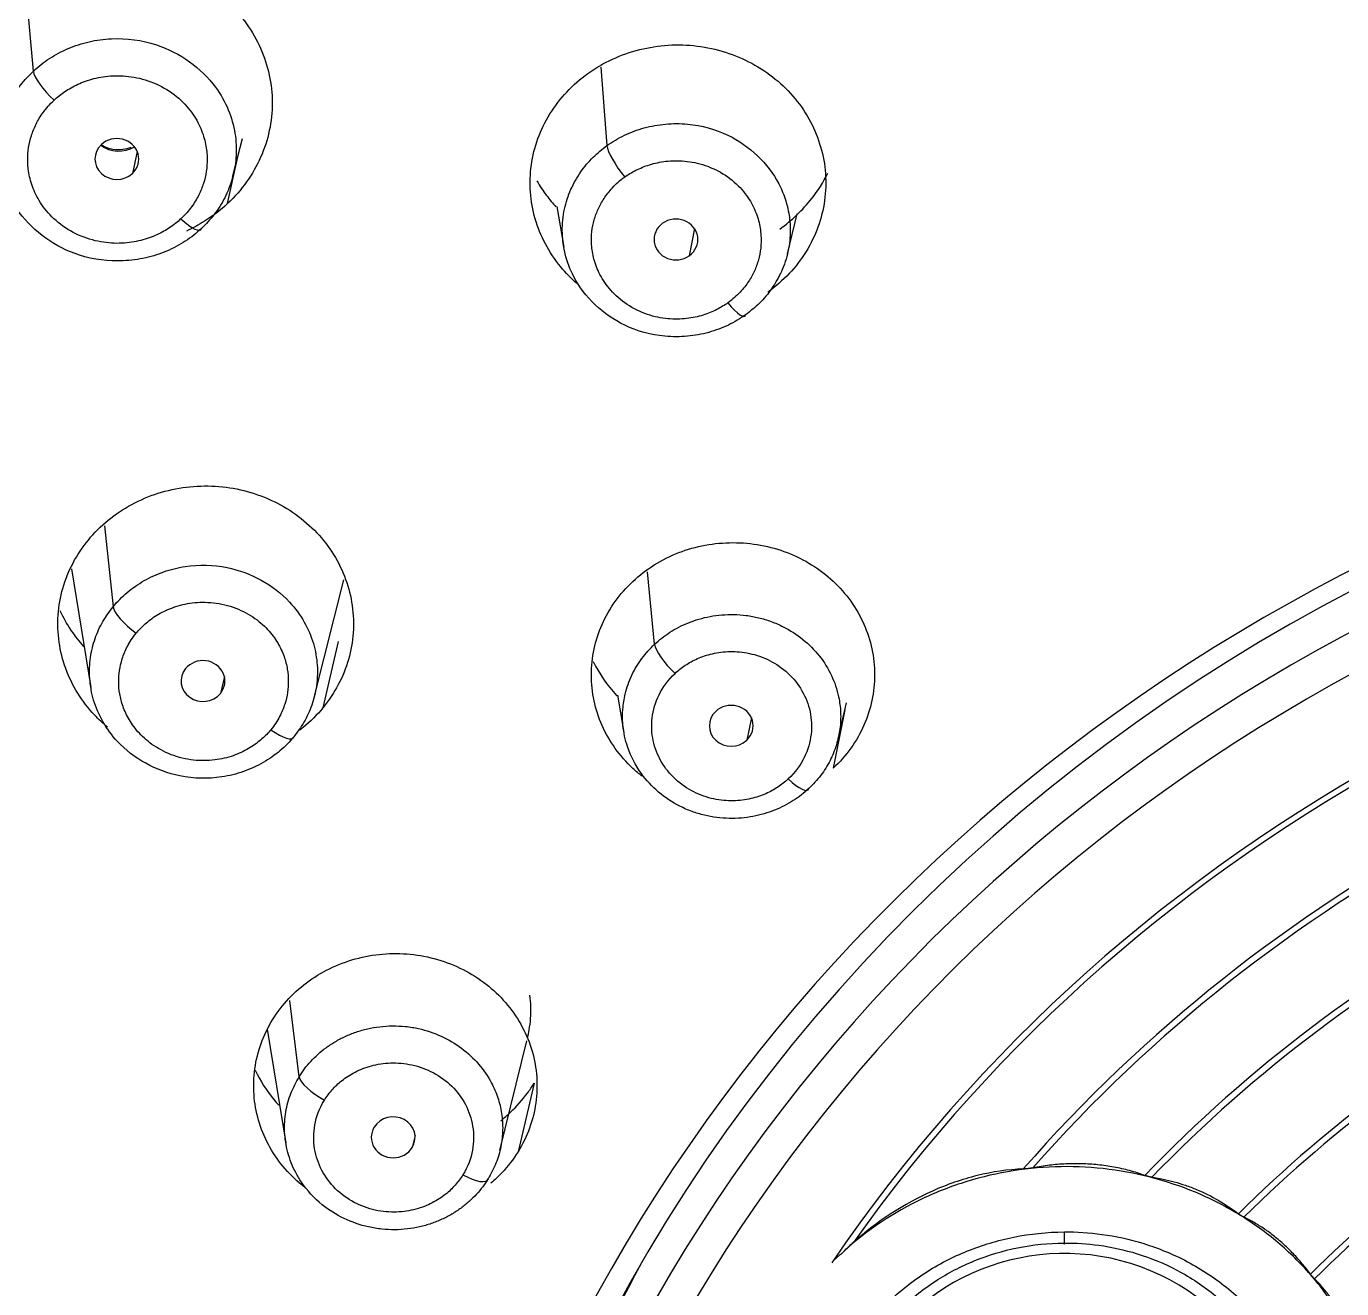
# Model space of a CAD drawing. Extents: x 1777 to 3131, y 3495 to 4487.
# Drawn here: x 2217.22 to 2230.74, y 4115.69 to 4128.67 of the extents above; entities that cross this region are included whole.
import ezdxf

# ---------------------------------------------------------------- set-up
doc = ezdxf.new("R2010")
doc.units = 0
doc.header["$LTSCALE"] = 30
doc.header["$MEASUREMENT"] = 0
doc.layers.add('\\M+5B3DF\\M+5B4E7\\M+5CFDF', color=3, linetype='CONTINUOUS', lineweight=9)

msp = doc.modelspace()

# ---------------------------------------------------------------- linework, layer by layer
at = {"layer": '\\M+5B3DF\\M+5B4E7\\M+5CFDF', "color": 0, "lineweight": -3}
for p, q in [((2217.293, 4128.207), (2217.222, 4129.014)), ((2223.124, 4128.248), (2223.187, 4127.441)), ((2219.344, 4127.13), (2219.443, 4127.514)), ((2218.361, 4127.381), (2218.311, 4127.154)), ((2219.289, 4126.845), (2219.395, 4127.327)), ((2222.672, 4126.816), (2222.744, 4126.397)), ((2225.042, 4126.327), (2225.143, 4126.741)), ((2224.086, 4126.59), (2224.034, 4126.309)), ((2218.025, 4123.531), (2218.112, 4122.7)), ((2217.686, 4123.091), (2217.883, 4121.87)), ((2220.181, 4121.779), (2220.482, 4122.977)), ((2223.676, 4122.314), (2223.603, 4123.06)), ((2220.426, 4122.344), (2220.269, 4121.662)), ((2219.256, 4121.984), (2219.215, 4121.808)), ((2223.296, 4121.792), (2223.362, 4121.406)), ((2225.634, 4121.64), (2225.513, 4121.04)), ((2225.563, 4121.342), (2225.651, 4121.713)), ((2224.672, 4121.56), (2224.625, 4121.327)), ((2220.025, 4117.868), (2219.928, 4118.652)), ((2219.696, 4118.356), (2219.887, 4117.186)), ((2222.088, 4117.108), (2222.364, 4118.238)), ((2222.439, 4117.802), (2222.274, 4117.097)), ((2221.215, 4117.265), (2221.186, 4117.14))]:
    msp.add_line(p, q, dxfattribs=at)
for centre, major_axis, ratio, start_param, end_param in [((2217.505, 4128.014), (-0.205, 0.219), 0.25217, 0.311455, 1.834432), ((2218.151, 4127.303), (-0.225, 0), 0.934248, 2.357984, 5.499577), ((2218.151, 4127.303), (-0.225, 0), 0.934248, 5.499577, 8.641169), ((2218.168, 4127.666), (-0.299, 0.014), 0.939568, 0.955747, 2.191521), ((2223.37, 4127.225), (0.175, -0.244), 0.217098, 3.486661, 5.006449), ((2218.809, 4126.796), (0.205, -0.219), 0.25217, 4.976024, 6.455014), ((2223.897, 4126.476), (-0.225, 0), 0.934291, 5.368152, 8.509745), ((2223.897, 4126.476), (-0.225, 0), 0.934291, 2.226559, 5.368152), ((2224.431, 4125.932), (-0.175, 0.244), 0.217098, 1.864857, 3.347034), ((2239.924, 4107.577), (-18.918, 0), 0.934248, 4.712389, 7.853982), ((2239.924, 4107.682), (-18.619, 0), 0.934248, 4.712389, 7.404243), ((2239.924, 4107.5), (18.397, 0), 0.934248, 1.570796, 4.712389), ((2239.924, 4107.395), (18.09, 0), 0.934248, 1.570796, 4.712389), ((2239.924, 4107.403), (-17.085, 0), 0.934248, 4.754274, 5.717702), ((2239.924, 4107.408), (17.017, 0), 0.934248, 1.630549, 2.558241), ((2218.35, 4122.535), (0.232, -0.19), 0.282928, 3.420925, 4.940714), ((2223.888, 4122.122), (0.205, -0.219), 0.25217, 3.459423, 4.976024), ((2219.036, 4121.936), (-0.225, 0), 0.934205, 2.488357, 5.62995), ((2239.924, 4107.416), (-16.083, 0), 0.934248, 4.873587, 5.598389), ((2239.924, 4107.417), (16.015, 0), 0.934248, 1.736358, 2.452432), ((2219.036, 4121.936), (-0.225, 0), 0.934205, 5.62995, 8.771542), ((2224.465, 4121.476), (-0.225, 0), 0.934248, 5.49869, 8.640282), ((2224.465, 4121.476), (-0.225, 0), 0.934248, 2.357097, 5.49869), ((2219.733, 4121.543), (-0.232, 0.19), 0.282928, 1.799121, 3.281299), ((2239.924, 4107.424), (-15.083, 0), 0.934248, 4.921826, 5.55015), ((2239.924, 4107.425), (15.015, 0), 0.934248, 1.782492, 2.406298), ((2225.05, 4121.036), (-0.205, 0.219), 0.25217, 1.834432, 3.319797), ((2239.924, 4107.433), (-14.083, 0), 0.934248, 4.944827, 5.527148), ((2239.924, 4107.433), (14.016, 0), 0.934248, 1.804024, 2.384766), ((2239.924, 4107.441), (-13.084, 0), 0.934248, 4.946192, 5.525784), ((2239.924, 4107.442), (13.016, 0), 0.934248, 1.803834, 2.384956), ((2220.284, 4117.734), (0.255, -0.158), 0.308844, 3.384381, 4.900982), ((2220.991, 4117.245), (-0.225, 0), 0.934191, 2.618775, 5.760367), ((2220.991, 4117.245), (-0.225, 0), 0.934191, 5.760367, 8.90196), ((2221.707, 4116.966), (-0.255, 0.158), 0.308844, 1.759389, 3.244754), ((2239.924, 4107.461), (10.106, 0), 0.934248, 1.570796, 4.712389), ((2239.924, 4107.455), (9.998, 0), 0.934248, 1.570796, 4.712389), ((2227.887, 4116.347), (-0.001, 0.2), 0.017234, 2.794342, 4.33326), ((2227.887, 4114.02), (2.173, 0), 0.934248, 5.759587, 8.901179), ((2239.924, 4108.071), (-18.425, 0), 0.934248, 5.807529, 6.328886)]:
    msp.add_ellipse(centre, major_axis=major_axis, ratio=ratio, start_param=start_param, end_param=end_param, dxfattribs=at)
for points, knots in [([(2224.769, 4003.327), (2224.719, 4007.271), (2224.647, 4011.214), (2224.499, 4017.123), (2224.444, 4019.092), (2224.321, 4023.027), (2224.256, 4024.993), (2224.065, 4028.918), (2223.932, 4030.879), (2223.425, 4034.765), (2223.055, 4036.692), (2222.249, 4039.51), (2221.939, 4040.436), (2221.231, 4042.251), (2220.831, 4043.138), (2219.911, 4044.846), (2219.389, 4045.665), (2218.243, 4047.226), (2217.619, 4047.97), (2216.299, 4049.381), (2215.6, 4050.047), (2214.134, 4051.298), (2213.366, 4051.884), (2211.774, 4052.98), (2210.949, 4053.489), (2209.256, 4054.442), (2208.389, 4054.887), (2205.766, 4056.176), (2203.982, 4056.976), (2201.366, 4058.269), (2200.504, 4058.716), (2198.808, 4059.653), (2197.972, 4060.144), (2196.346, 4061.184), (2195.555, 4061.733), (2194.042, 4062.905), (2193.32, 4063.53), (2191.272, 4065.511), (2190.061, 4066.969), (2188.49, 4069.298), (2188.006, 4070.099), (2187.099, 4071.729), (2186.677, 4072.56), (2185.498, 4075.087), (2184.825, 4076.818), (2183.66, 4080.332), (2183.172, 4082.116), (2182.351, 4085.717), (2182.018, 4087.532), (2181.476, 4091.18), (2181.264, 4093.013), (2180.928, 4096.684), (2180.805, 4098.523), (2180.54, 4104.046), (2180.497, 4107.734), (2180.652, 4113.26), (2180.736, 4115.102), (2180.976, 4118.78), (2181.133, 4120.617), (2181.54, 4124.282), (2181.789, 4126.11), (2182.414, 4129.745), (2182.793, 4131.553), (2183.732, 4135.125), (2184.29, 4136.891), (2185.643, 4140.341), (2186.432, 4142.028), (2188.284, 4145.262), (2189.345, 4146.812), (2191.743, 4149.712), (2193.077, 4151.066), (2195.256, 4152.91), (2196.013, 4153.493), (2197.583, 4154.588), (2198.397, 4155.1), (2200.91, 4156.527), (2202.679, 4157.335), (2204.496, 4158.034)], [0, 0, 0, 0, 0.0625, 0.0625, 0.09375, 0.09375, 0.125, 0.125, 0.15625, 0.15625, 0.1875, 0.1875, 0.203125, 0.203125, 0.21875, 0.21875, 0.234375, 0.234375, 0.25, 0.25, 0.265625, 0.265625, 0.28125, 0.28125, 0.296875, 0.296875, 0.3125, 0.3125, 0.34375, 0.34375, 0.359375, 0.359375, 0.375, 0.375, 0.390625, 0.390625, 0.40625, 0.40625, 0.4375, 0.4375, 0.453125, 0.453125, 0.46875, 0.46875, 0.5, 0.5, 0.53125, 0.53125, 0.5625, 0.5625, 0.59375, 0.59375, 0.625, 0.625, 0.6875, 0.6875, 0.71875, 0.71875, 0.75, 0.75, 0.78125, 0.78125, 0.8125, 0.8125, 0.84375, 0.84375, 0.875, 0.875, 0.90625, 0.90625, 0.9375, 0.9375, 0.953125, 0.953125, 0.96875, 0.96875, 1, 1, 1, 1]), ([(2204.955, 4156.425), (2204.79, 4156.36), (2204.446, 4156.225), (2203.912, 4156.007), (2203.339, 4155.764), (2202.57, 4155.424), (2201.698, 4155.011), (2200.43, 4154.358), (2198.96, 4153.51), (2196.968, 4152.174), (2194.932, 4150.519), (2192.999, 4148.6), (2190.974, 4146.226), (2189.056, 4143.42), (2187.439, 4140.273), (2186.505, 4137.999), (2185.91, 4136.343), (2185.393, 4134.775), (2184.823, 4132.76), (2184.287, 4130.495), (2183.847, 4128.263), (2183.235, 4124.545), (2182.703, 4119.758), (2182.333, 4114.003), (2182.173, 4108.105), (2182.255, 4102.707), (2182.512, 4097.765), (2182.825, 4093.949), (2183.279, 4090.119), (2183.901, 4086.309), (2184.652, 4082.938), (2185.448, 4080.081), (2186.211, 4077.79), (2187.013, 4075.713), (2188.043, 4073.364), (2189.422, 4070.721), (2191.225, 4068.028), (2193.116, 4065.826), (2194.878, 4064.176), (2196.449, 4062.949), (2197.628, 4062.142), (2198.71, 4061.454), (2200.052, 4060.654), (2202.173, 4059.509), (2205.109, 4058.092), (2208.063, 4056.732), (2210.633, 4055.411), (2212.249, 4054.473), (2213.431, 4053.706), (2214.261, 4053.126), (2215.043, 4052.539), (2215.909, 4051.846), (2216.998, 4050.903), (2218.03, 4049.974), (2218.876, 4049.178), (2219.557, 4048.512), (2220.632, 4047.377), (2222.063, 4045.433), (2223.239, 4043.129), (2223.978, 4041.193), (2224.454, 4039.732), (2224.779, 4038.576), (2225.09, 4037.321), (2225.317, 4036.293), (2225.498, 4035.366), (2225.584, 4034.876), (2225.615, 4034.696)], [0, 0, 0, 0, 0.003459, 0.007214, 0.011266, 0.015614, 0.023656, 0.030154, 0.043592, 0.057032, 0.077492, 0.095619, 0.111413, 0.140155, 0.164137, 0.183352, 0.190386, 0.20018, 0.217211, 0.233353, 0.24805, 0.264051, 0.310977, 0.347323, 0.383099, 0.432782, 0.458757, 0.485271, 0.511786, 0.538305, 0.564826, 0.582853, 0.599256, 0.614348, 0.6284, 0.651649, 0.674923, 0.693736, 0.709704, 0.72282, 0.733082, 0.737787, 0.748001, 0.763716, 0.784923, 0.811591, 0.827175, 0.841454, 0.848243, 0.854858, 0.861359, 0.867478, 0.876665, 0.889695, 0.894614, 0.899294, 0.908268, 0.925038, 0.946214, 0.958393, 0.965287, 0.976041, 0.981687, 0.990362, 0.996466, 1, 1, 1, 1]), ([(2225.902, 4034.76), (2225.624, 4036.354), (2225.273, 4037.934), (2224.591, 4040.262), (2224.338, 4041.03), (2223.767, 4042.543), (2223.448, 4043.288), (2222.727, 4044.736), (2222.326, 4045.439), (2221.433, 4046.786), (2220.94, 4047.428), (2219.866, 4048.636), (2219.291, 4049.203), (2218.118, 4050.303), (2217.522, 4050.838), (2216.324, 4051.891), (2215.717, 4052.408), (2214.451, 4053.38), (2213.796, 4053.839), (2211.783, 4055.14), (2210.377, 4055.907), (2207.51, 4057.335), (2206.052, 4057.999), (2203.162, 4059.37), (2201.731, 4060.08), (2199.65, 4061.246), (2198.966, 4061.651), (2197.63, 4062.501), (2196.977, 4062.947), (2195.718, 4063.893), (2195.112, 4064.392), (2193.955, 4065.444), (2193.405, 4065.996), (2191.842, 4067.724), (2190.92, 4068.967), (2189.284, 4071.568), (2188.572, 4072.925), (2187.302, 4075.699), (2186.742, 4077.117), (2185.753, 4079.99), (2185.325, 4081.447), (2184.215, 4085.854), (2183.706, 4088.842), (2182.969, 4094.846), (2182.74, 4097.863), (2182.47, 4103.903), (2182.428, 4106.927), (2182.53, 4112.972), (2182.673, 4115.993), (2183.046, 4120.514), (2183.197, 4122.019), (2183.565, 4125.022), (2183.781, 4126.52), (2184.57, 4130.993), (2185.284, 4133.949), (2186.813, 4138.246), (2187.398, 4139.655), (2188.748, 4142.394), (2189.518, 4143.723), (2191.259, 4146.258), (2192.227, 4147.467), (2194.349, 4149.731), (2195.503, 4150.788), (2197.985, 4152.702), (2199.314, 4153.557), (2202.098, 4155.064), (2203.553, 4155.716), (2205.042, 4156.29)], [0, 0, 0, 0, 0.03125, 0.03125, 0.046875, 0.046875, 0.0625, 0.0625, 0.078125, 0.078125, 0.09375, 0.09375, 0.109375, 0.109375, 0.125, 0.125, 0.140625, 0.140625, 0.15625, 0.15625, 0.1875, 0.1875, 0.21875, 0.21875, 0.25, 0.25, 0.265625, 0.265625, 0.28125, 0.28125, 0.296875, 0.296875, 0.3125, 0.3125, 0.34375, 0.34375, 0.375, 0.375, 0.40625, 0.40625, 0.4375, 0.4375, 0.5, 0.5, 0.5625, 0.5625, 0.625, 0.625, 0.6875, 0.6875, 0.71875, 0.71875, 0.75, 0.75, 0.8125, 0.8125, 0.84375, 0.84375, 0.875, 0.875, 0.90625, 0.90625, 0.9375, 0.9375, 0.96875, 0.96875, 1, 1, 1, 1]), ([(2226.12, 4034.761), (2226.084, 4034.971), (2226.011, 4035.392), (2225.888, 4036.024), (2225.755, 4036.654), (2225.613, 4037.276), (2225.467, 4037.882), (2225.317, 4038.469), (2225.164, 4039.04), (2225.007, 4039.595), (2224.846, 4040.131), (2224.682, 4040.638), (2224.523, 4041.105), (2224.37, 4041.527), (2224.227, 4041.908), (2224.092, 4042.255), (2223.964, 4042.574), (2223.84, 4042.87), (2223.718, 4043.152), (2223.596, 4043.424), (2223.471, 4043.692), (2223.342, 4043.958), (2223.21, 4044.222), (2223.075, 4044.483), (2222.938, 4044.741), (2222.797, 4044.999), (2222.652, 4045.255), (2222.505, 4045.51), (2222.353, 4045.763), (2222.197, 4046.013), (2222.036, 4046.259), (2221.866, 4046.504), (2221.683, 4046.756), (2221.483, 4047.021), (2221.263, 4047.305), (2221.018, 4047.61), (2220.747, 4047.936), (2220.448, 4048.281), (2220.125, 4048.636), (2219.785, 4048.989), (2219.438, 4049.333), (2219.091, 4049.664), (2218.743, 4049.989), (2218.392, 4050.31), (2218.038, 4050.631), (2217.684, 4050.952), (2217.331, 4051.269), (2216.984, 4051.576), (2216.647, 4051.871), (2216.32, 4052.149), (2216.004, 4052.412), (2215.694, 4052.663), (2215.388, 4052.904), (2215.081, 4053.139), (2214.77, 4053.371), (2214.456, 4053.599), (2214.138, 4053.823), (2213.819, 4054.043), (2213.498, 4054.26), (2213.17, 4054.475), (2212.826, 4054.694), (2212.456, 4054.923), (2212, 4055.196), (2211.434, 4055.521), (2210.737, 4055.905), (2209.946, 4056.322), (2209.08, 4056.764), (2208.166, 4057.216), (2207.228, 4057.666), (2206.282, 4058.111), (2205.335, 4058.553), (2204.406, 4058.992), (2203.521, 4059.418), (2202.696, 4059.826), (2201.919, 4060.223), (2201.16, 4060.626), (2200.396, 4061.044), (2199.627, 4061.485), (2198.85, 4061.957), (2198.057, 4062.462), (2197.248, 4063.001), (2196.437, 4063.587), (2195.637, 4064.218), (2194.848, 4064.888), (2194.083, 4065.602), (2193.342, 4066.361), (2192.612, 4067.17), (2191.884, 4068.054), (2191.162, 4069.028), (2190.452, 4070.077), (2189.78, 4071.173), (2189.156, 4072.298), (2188.564, 4073.447), (2188.01, 4074.633), (2187.479, 4075.861), (2186.968, 4077.143), (2186.479, 4078.483), (2185.945, 4080.101), (2185.38, 4082.06), (2184.819, 4084.3), (2184.353, 4086.548), (2183.976, 4088.716), (2183.665, 4090.823), (2183.419, 4092.871), (2183.219, 4094.84), (2183.055, 4096.747), (2182.928, 4098.619), (2182.826, 4100.46), (2182.75, 4102.264), (2182.701, 4104.026), (2182.671, 4105.757), (2182.662, 4107.469), (2182.671, 4109.176), (2182.701, 4110.891), (2182.749, 4112.613), (2182.822, 4114.33), (2182.913, 4116.04), (2183.024, 4117.747), (2183.161, 4119.452), (2183.317, 4121.141), (2183.495, 4122.791), (2183.693, 4124.391), (2183.91, 4125.947), (2184.151, 4127.466), (2184.419, 4128.95), (2184.714, 4130.401), (2185.034, 4131.818), (2185.384, 4133.198), (2185.768, 4134.546), (2186.18, 4135.86), (2186.612, 4137.104), (2187.046, 4138.233), (2187.458, 4139.228), (2187.849, 4140.112), (2188.235, 4140.926), (2188.632, 4141.7), (2189.009, 4142.39), (2189.257, 4142.822), (2189.364, 4143.005)], [0, 0, 0, 0, 0.004804, 0.00966, 0.014532, 0.019352, 0.024059, 0.028616, 0.033051, 0.037408, 0.041668, 0.04572, 0.049451, 0.05282, 0.055876, 0.058668, 0.061242, 0.063653, 0.065951, 0.068191, 0.070418, 0.072655, 0.074886, 0.077104, 0.079315, 0.081534, 0.083764, 0.086001, 0.088238, 0.090469, 0.092688, 0.094924, 0.097253, 0.09976, 0.102474, 0.105425, 0.108639, 0.112117, 0.115805, 0.119565, 0.123269, 0.12689, 0.13048, 0.134082, 0.13771, 0.141361, 0.144991, 0.148543, 0.151968, 0.155247, 0.158387, 0.161414, 0.164374, 0.167323, 0.170285, 0.173258, 0.176231, 0.179196, 0.182142, 0.185108, 0.188188, 0.191476, 0.195076, 0.200338, 0.206401, 0.213238, 0.220738, 0.228569, 0.236476, 0.244413, 0.252353, 0.260221, 0.267776, 0.274683, 0.281151, 0.287634, 0.294268, 0.300984, 0.307874, 0.315035, 0.322485, 0.330135, 0.337978, 0.345947, 0.354008, 0.362192, 0.370589, 0.379393, 0.388946, 0.399039, 0.409195, 0.419279, 0.429501, 0.439837, 0.45039, 0.46135, 0.472727, 0.484442, 0.502084, 0.521523, 0.539787, 0.55716, 0.57437, 0.590961, 0.606728, 0.621973, 0.636971, 0.651859, 0.666323, 0.680413, 0.694289, 0.707968, 0.721607, 0.735367, 0.749234, 0.763046, 0.776738, 0.790421, 0.804175, 0.817894, 0.831199, 0.844064, 0.856622, 0.868929, 0.880987, 0.892822, 0.904437, 0.915801, 0.926905, 0.93798, 0.948706, 0.95835, 0.966814, 0.974342, 0.98135, 0.98822, 0.994976, 1, 1, 1, 1]), ([(2226.26, 4034.75), (2226.223, 4034.965), (2226.15, 4035.391), (2226.028, 4036.023), (2225.899, 4036.645), (2225.761, 4037.255), (2225.618, 4037.856), (2225.469, 4038.445), (2225.316, 4039.024), (2225.157, 4039.593), (2224.99, 4040.15), (2224.816, 4040.695), (2224.633, 4041.228), (2224.442, 4041.749), (2224.247, 4042.259), (2224.046, 4042.756), (2223.837, 4043.24), (2223.621, 4043.711), (2223.397, 4044.169), (2223.166, 4044.613), (2222.935, 4045.036), (2222.657, 4045.525), (2222.339, 4046.046), (2221.961, 4046.599), (2221.599, 4047.078), (2221.188, 4047.595), (2220.768, 4048.094), (2220.315, 4048.596), (2219.796, 4049.132), (2219.157, 4049.743), (2218.4, 4050.43), (2217.642, 4051.11), (2217.04, 4051.643), (2216.409, 4052.184), (2215.561, 4052.881), (2214.105, 4053.961), (2212.556, 4054.958), (2211.137, 4055.758), (2210.104, 4056.308), (2209.069, 4056.836), (2208.034, 4057.345), (2207, 4057.839), (2205.972, 4058.321), (2204.953, 4058.8), (2203.947, 4059.282), (2202.955, 4059.77), (2201.981, 4060.268), (2201.026, 4060.778), (2200.091, 4061.302), (2199.181, 4061.846), (2198.295, 4062.408), (2197.431, 4062.983), (2196.599, 4063.582), (2195.805, 4064.21), (2195.043, 4064.857), (2194.319, 4065.528), (2193.636, 4066.221), (2192.986, 4066.931), (2192.371, 4067.654), (2191.795, 4068.393), (2191.254, 4069.143), (2190.742, 4069.9), (2190.261, 4070.663), (2189.81, 4071.432), (2189.386, 4072.202), (2188.983, 4072.973), (2188.604, 4073.743), (2188.248, 4074.513), (2187.911, 4075.28), (2187.591, 4076.043), (2187.288, 4076.803), (2187.002, 4077.558), (2186.733, 4078.309), (2186.479, 4079.054), (2186.073, 4080.316), (2185.564, 4082.097), (2184.995, 4084.399), (2184.529, 4086.685), (2184.144, 4088.949), (2183.826, 4091.189), (2183.574, 4093.4), (2183.365, 4095.581), (2183.202, 4097.73), (2183.078, 4099.847), (2182.984, 4101.931), (2182.927, 4103.98), (2182.896, 4105.996), (2182.891, 4107.977), (2182.914, 4109.924), (2182.958, 4111.836), (2183.03, 4113.712), (2183.124, 4115.553), (2183.238, 4117.358), (2183.377, 4119.127), (2183.536, 4120.86), (2183.718, 4122.556), (2183.923, 4124.215), (2184.15, 4125.837), (2184.403, 4127.42), (2184.687, 4128.964), (2184.998, 4130.468), (2185.336, 4131.931), (2185.707, 4133.352), (2186.11, 4134.728), (2186.541, 4136.062), (2187.005, 4137.349), (2187.499, 4138.588), (2188.016, 4139.783), (2188.562, 4140.927), (2189.089, 4141.919), (2189.436, 4142.528), (2189.582, 4142.777)], [0, 0, 0, 0, 0.004925, 0.009783, 0.014574, 0.019297, 0.023952, 0.028541, 0.033063, 0.03752, 0.041913, 0.04624, 0.050499, 0.054689, 0.058812, 0.062868, 0.06686, 0.070785, 0.074642, 0.078431, 0.082152, 0.085621, 0.091226, 0.096067, 0.100874, 0.104902, 0.111103, 0.115743, 0.120319, 0.128101, 0.135864, 0.143616, 0.151376, 0.154309, 0.162712, 0.17659, 0.19595, 0.204951, 0.213874, 0.222725, 0.231503, 0.240206, 0.248833, 0.257381, 0.265851, 0.274244, 0.282558, 0.290799, 0.298961, 0.307046, 0.315062, 0.322999, 0.330849, 0.338629, 0.346332, 0.353957, 0.361508, 0.368988, 0.376389, 0.383715, 0.39097, 0.398152, 0.405256, 0.412286, 0.419244, 0.426128, 0.432935, 0.439669, 0.44633, 0.452916, 0.459426, 0.465861, 0.472221, 0.478506, 0.484715, 0.503971, 0.522949, 0.541649, 0.560075, 0.578222, 0.596092, 0.613686, 0.631, 0.648038, 0.664796, 0.681277, 0.69748, 0.713404, 0.72905, 0.744417, 0.759504, 0.774315, 0.788846, 0.803099, 0.817073, 0.830767, 0.844184, 0.857321, 0.870177, 0.882754, 0.895053, 0.907072, 0.918809, 0.930269, 0.941449, 0.952348, 0.962971, 0.973314, 0.983372, 0.993153, 1, 1, 1, 1]), ([(2217.07, 4128.913), (2217.143, 4128.981), (2217.223, 4129.042), (2217.393, 4129.148), (2217.484, 4129.194), (2217.674, 4129.267), (2217.772, 4129.295), (2217.973, 4129.333), (2218.077, 4129.342), (2218.384, 4129.342), (2218.59, 4129.304), (2218.968, 4129.159), (2219.143, 4129.05), (2219.36, 4128.848), (2219.426, 4128.773), (2219.54, 4128.614), (2219.588, 4128.53), (2219.667, 4128.353), (2219.697, 4128.26), (2219.737, 4128.073), (2219.748, 4127.978), (2219.748, 4127.688), (2219.707, 4127.498), (2219.55, 4127.143), (2219.435, 4126.982), (2219.289, 4126.845)], [0, 0, 0, 0, 0.0625, 0.0625, 0.125, 0.125, 0.1875, 0.1875, 0.25, 0.25, 0.375, 0.375, 0.5, 0.5, 0.5625, 0.5625, 0.625, 0.625, 0.6875, 0.6875, 0.75, 0.75, 0.875, 0.875, 1, 1, 1, 1]), ([(2181.382, 4128.803), (2181.346, 4128.602), (2181.125, 4127.313), (2180.555, 4123.432), (2179.696, 4113.907), (2179.663, 4104.037), (2180.267, 4095.527), (2180.68, 4091.666), (2181.197, 4088.116), (2181.82, 4084.881), (2182.523, 4081.965), (2183.284, 4079.37), (2184.069, 4077.094), (2184.844, 4075.132), (2185.703, 4073.201), (2186.703, 4071.227), (2187.924, 4069.152), (2189.292, 4067.187), (2190.82, 4065.358), (2192.487, 4063.678), (2194.286, 4062.167), (2196.187, 4060.829), (2198.235, 4059.577), (2200.305, 4058.452), (2202.27, 4057.478), (2203.902, 4056.714), (2205.479, 4055.984), (2207.129, 4055.209), (2208.969, 4054.288), (2210.812, 4053.257), (2212.628, 4052.069), (2214.397, 4050.707), (2216.119, 4049.121), (2217.65, 4047.404), (2218.895, 4045.711), (2219.784, 4044.249), (2220.547, 4042.76), (2221.216, 4041.194), (2221.812, 4039.502), (2222.261, 4037.97), (2222.592, 4036.615), (2222.834, 4035.445), (2223.062, 4034.164), (2223.297, 4032.549), (2223.525, 4030.369), (2223.697, 4027.703), (2223.827, 4024.551), (2223.978, 4019.741), (2224.121, 4014.144), (2224.224, 4008.636), (2224.276, 4005.268), (2224.298, 4003.736), (2224.303, 4003.327)], [0, 0, 0, 0, 0.004399, 0.028149, 0.08446, 0.210548, 0.240578, 0.268471, 0.294238, 0.317873, 0.339365, 0.358714, 0.375905, 0.390942, 0.403826, 0.421009, 0.438012, 0.454857, 0.471503, 0.487946, 0.504179, 0.520153, 0.535825, 0.553449, 0.568384, 0.580629, 0.590215, 0.603849, 0.617866, 0.632269, 0.647095, 0.662367, 0.67808, 0.695053, 0.709337, 0.720941, 0.729896, 0.74338, 0.755521, 0.766306, 0.775735, 0.783805, 0.790513, 0.802081, 0.816849, 0.834849, 0.856111, 0.88061, 0.932059, 0.969104, 0.991752, 1, 1, 1, 1]), ([(2217.293, 4128.207), (2217.319, 4128.23), (2217.371, 4128.277), (2217.458, 4128.338), (2217.551, 4128.393), (2217.651, 4128.441), (2217.756, 4128.48), (2217.866, 4128.51), (2217.979, 4128.531), (2218.211, 4128.552), (2218.667, 4128.492), (2219.1, 4128.181), (2219.304, 4127.816), (2219.373, 4127.571), (2219.381, 4127.403), (2219.375, 4127.318), (2219.375, 4127.314)], [0, 0, 0, 0, 0.036494, 0.073437, 0.11083, 0.148674, 0.186969, 0.225716, 0.264914, 0.304566, 0.462919, 0.722251, 0.817642, 0.908527, 0.9949, 1, 1, 1, 1]), ([(2222.992, 4128.183), (2223.072, 4128.24), (2223.156, 4128.289), (2223.334, 4128.371), (2223.428, 4128.404), (2223.62, 4128.452), (2223.718, 4128.467), (2223.916, 4128.48), (2224.017, 4128.477), (2224.312, 4128.44), (2224.505, 4128.379), (2224.848, 4128.195), (2225.001, 4128.07), (2225.182, 4127.85), (2225.236, 4127.77), (2225.323, 4127.604), (2225.358, 4127.517), (2225.41, 4127.338), (2225.427, 4127.245), (2225.44, 4127.061), (2225.437, 4126.968), (2225.398, 4126.69), (2225.333, 4126.512), (2225.134, 4126.19), (2225.001, 4126.049), (2224.842, 4125.934)], [0, 0, 0, 0, 0.0625, 0.0625, 0.125, 0.125, 0.1875, 0.1875, 0.25, 0.25, 0.375, 0.375, 0.5, 0.5, 0.5625, 0.5625, 0.625, 0.625, 0.6875, 0.6875, 0.75, 0.75, 0.875, 0.875, 1, 1, 1, 1]), ([(2216.951, 4127.585), (2216.958, 4127.621), (2216.982, 4127.727), (2217.047, 4127.892), (2217.155, 4128.066), (2217.248, 4128.161), (2217.293, 4128.207)], [0, 0, 0, 0, 0.156583, 0.455918, 0.737055, 1, 1, 1, 1]), ([(2222.878, 4126.024), (2222.818, 4126.077), (2222.763, 4126.133), (2222.652, 4126.267), (2222.599, 4126.347), (2222.511, 4126.514), (2222.476, 4126.6), (2222.424, 4126.779), (2222.408, 4126.872), (2222.395, 4127.056), (2222.398, 4127.149), (2222.437, 4127.427), (2222.502, 4127.605), (2222.701, 4127.927), (2222.833, 4128.069), (2222.992, 4128.183)], [0, 0, 0, 0, 0.093638, 0.093638, 0.206934, 0.206934, 0.320229, 0.320229, 0.433524, 0.433524, 0.546819, 0.546819, 0.77341, 0.77341, 1, 1, 1, 1]), ([(2223.187, 4127.441), (2223.216, 4127.461), (2223.274, 4127.5), (2223.368, 4127.549), (2223.467, 4127.591), (2223.571, 4127.625), (2223.679, 4127.649), (2223.79, 4127.664), (2223.903, 4127.669), (2224.123, 4127.658), (2224.546, 4127.544), (2224.91, 4127.195), (2225.043, 4126.838), (2225.065, 4126.696), (2225.069, 4126.636)], [0, 0, 0, 0, 0.042236, 0.084925, 0.128067, 0.171664, 0.215716, 0.260222, 0.305184, 0.350602, 0.522119, 0.81792, 0.923854, 1, 1, 1, 1]), ([(2219.02, 4126.589), (2218.994, 4126.565), (2218.942, 4126.519), (2218.855, 4126.458), (2218.762, 4126.402), (2218.662, 4126.355), (2218.557, 4126.316), (2218.447, 4126.286), (2218.333, 4126.265), (2218.105, 4126.245), (2217.65, 4126.301), (2217.215, 4126.611), (2217.009, 4126.981), (2216.939, 4127.227), (2216.93, 4127.43), (2216.945, 4127.547), (2216.951, 4127.585)], [0, 0, 0, 0, 0.035163, 0.070771, 0.106823, 0.143319, 0.180259, 0.217642, 0.255469, 0.293738, 0.44225, 0.696242, 0.788696, 0.876621, 0.96002, 1, 1, 1, 1]), ([(2218.293, 4127.42), (2218.268, 4127.41), (2218.207, 4127.394), (2218.107, 4127.397), (2218.032, 4127.424), (2217.996, 4127.446), (2217.989, 4127.45)], [0, 0, 0, 0, 0.258631, 0.590539, 0.917309, 1, 1, 1, 1]), ([(2222.731, 4126.505), (2222.73, 4126.524), (2222.726, 4126.619), (2222.743, 4126.785), (2222.81, 4126.991), (2222.912, 4127.171), (2223.037, 4127.323), (2223.138, 4127.403), (2223.187, 4127.441)], [0, 0, 0, 0, 0.054394, 0.265086, 0.464988, 0.654106, 0.832442, 1, 1, 1, 1]), ([(2219.375, 4127.314), (2219.369, 4127.243), (2219.344, 4127.103), (2219.267, 4126.906), (2219.159, 4126.731), (2219.065, 4126.635), (2219.02, 4126.589)], [0, 0, 0, 0, 0.260063, 0.522072, 0.768723, 1, 1, 1, 1]), ([(2224.963, 4126.582), (2225.087, 4126.672), (2225.275, 4126.851), (2225.412, 4127.064), (2225.458, 4127.156)], [0, 0, 0, 0, 0.593236, 1, 1, 1, 1]), ([(2222.468, 4127.078), (2222.498, 4127.026), (2222.559, 4126.934), (2222.63, 4126.848), (2222.664, 4126.81)], [0, 0, 0, 0, 0.541593, 1, 1, 1, 1]), ([(2219.289, 4126.845), (2219.215, 4126.776), (2219.136, 4126.716), (2218.992, 4126.626), (2218.931, 4126.593), (2218.867, 4126.563)], [0, 0, 0, 0, 0.591366, 0.591366, 1, 1, 1, 1]), ([(2225.069, 4126.636), (2225.07, 4126.617), (2225.074, 4126.522), (2225.057, 4126.355), (2224.989, 4126.149), (2224.887, 4125.97), (2224.762, 4125.819), (2224.662, 4125.74), (2224.613, 4125.701)], [0, 0, 0, 0, 0.054583, 0.265953, 0.466192, 0.655288, 0.833228, 1, 1, 1, 1]), ([(2224.613, 4125.701), (2224.585, 4125.682), (2224.528, 4125.643), (2224.436, 4125.595), (2224.337, 4125.553), (2224.234, 4125.519), (2224.126, 4125.494), (2224.014, 4125.479), (2223.899, 4125.474), (2223.678, 4125.484), (2223.255, 4125.598), (2222.89, 4125.947), (2222.757, 4126.303), (2222.735, 4126.445), (2222.731, 4126.505)], [0, 0, 0, 0, 0.041491, 0.083666, 0.126525, 0.170067, 0.214292, 0.259199, 0.304788, 0.351059, 0.521936, 0.818507, 0.924067, 1, 1, 1, 1]), ([(2217.858, 4123.386), (2217.919, 4123.461), (2217.987, 4123.528), (2218.136, 4123.65), (2218.218, 4123.705), (2218.39, 4123.798), (2218.48, 4123.836), (2218.668, 4123.896), (2218.767, 4123.918), (2219.062, 4123.954), (2219.265, 4123.942), (2219.647, 4123.847), (2219.83, 4123.763), (2220.066, 4123.594), (2220.14, 4123.53), (2220.271, 4123.391), (2220.329, 4123.316), (2220.428, 4123.155), (2220.47, 4123.069), (2220.534, 4122.894), (2220.556, 4122.804), (2220.596, 4122.526), (2220.583, 4122.339), (2220.48, 4121.979), (2220.391, 4121.811), (2220.269, 4121.662)], [0, 0, 0, 0, 0.0625, 0.0625, 0.125, 0.125, 0.1875, 0.1875, 0.25, 0.25, 0.375, 0.375, 0.5, 0.5, 0.5625, 0.5625, 0.625, 0.625, 0.6875, 0.6875, 0.75, 0.75, 0.875, 0.875, 1, 1, 1, 1]), ([(2218.056, 4121.462), (2218.009, 4121.501), (2217.963, 4121.543), (2217.856, 4121.657), (2217.798, 4121.732), (2217.699, 4121.893), (2217.657, 4121.979), (2217.593, 4122.154), (2217.571, 4122.244), (2217.531, 4122.522), (2217.544, 4122.709), (2217.647, 4123.069), (2217.736, 4123.238), (2217.858, 4123.386)], [0, 0, 0, 0, 0.08356, 0.08356, 0.21448, 0.21448, 0.3454, 0.3454, 0.47632, 0.47632, 0.73816, 0.73816, 1, 1, 1, 1]), ([(2223.454, 4122.961), (2223.522, 4123.024), (2223.595, 4123.08), (2223.753, 4123.179), (2223.838, 4123.222), (2224.014, 4123.29), (2224.105, 4123.316), (2224.292, 4123.35), (2224.388, 4123.359), (2224.673, 4123.359), (2224.865, 4123.324), (2225.215, 4123.189), (2225.378, 4123.088), (2225.579, 4122.9), (2225.641, 4122.83), (2225.746, 4122.683), (2225.791, 4122.605), (2225.864, 4122.44), (2225.892, 4122.354), (2225.929, 4122.18), (2225.939, 4122.092), (2225.939, 4121.823), (2225.902, 4121.647), (2225.756, 4121.317), (2225.649, 4121.167), (2225.513, 4121.04)], [0, 0, 0, 0, 0.0625, 0.0625, 0.125, 0.125, 0.1875, 0.1875, 0.25, 0.25, 0.375, 0.375, 0.5, 0.5, 0.5625, 0.5625, 0.625, 0.625, 0.6875, 0.6875, 0.75, 0.75, 0.875, 0.875, 1, 1, 1, 1]), ([(2218.112, 4122.7), (2218.134, 4122.726), (2218.179, 4122.777), (2218.256, 4122.848), (2218.34, 4122.912), (2218.432, 4122.97), (2218.529, 4123.019), (2218.632, 4123.06), (2218.74, 4123.093), (2218.956, 4123.135), (2219.395, 4123.128), (2219.844, 4122.879), (2220.083, 4122.55), (2220.178, 4122.327), (2220.21, 4122.143), (2220.213, 4122.037), (2220.212, 4122.007)], [0, 0, 0, 0, 0.036424, 0.07324, 0.110446, 0.148044, 0.186035, 0.224417, 0.263193, 0.302362, 0.450279, 0.705379, 0.796737, 0.883754, 0.966425, 1, 1, 1, 1]), ([(2223.549, 4120.958), (2223.516, 4120.983), (2223.485, 4121.01), (2223.387, 4121.101), (2223.326, 4121.17), (2223.22, 4121.318), (2223.175, 4121.396), (2223.102, 4121.56), (2223.074, 4121.647), (2223.037, 4121.82), (2223.028, 4121.909), (2223.027, 4122.178), (2223.065, 4122.354), (2223.211, 4122.684), (2223.318, 4122.834), (2223.454, 4122.961)], [0, 0, 0, 0, 0.052862, 0.052862, 0.171254, 0.171254, 0.289647, 0.289647, 0.408039, 0.408039, 0.526431, 0.526431, 0.763216, 0.763216, 1, 1, 1, 1]), ([(2217.564, 4122.66), (2217.598, 4122.589), (2217.671, 4122.46), (2217.763, 4122.343), (2217.809, 4122.292)], [0, 0, 0, 0, 0.539521, 1, 1, 1, 1]), ([(2217.871, 4122.072), (2217.872, 4122.107), (2217.881, 4122.209), (2217.921, 4122.372), (2218, 4122.549), (2218.076, 4122.651), (2218.112, 4122.7)], [0, 0, 0, 0, 0.15566, 0.45412, 0.735565, 1, 1, 1, 1]), ([(2223.676, 4122.314), (2223.701, 4122.336), (2223.751, 4122.38), (2223.835, 4122.439), (2223.926, 4122.492), (2224.026, 4122.537), (2224.134, 4122.575), (2224.248, 4122.602), (2224.368, 4122.618), (2224.493, 4122.622), (2224.62, 4122.613), (2224.749, 4122.589), (2224.877, 4122.55), (2225.108, 4122.451), (2225.4, 4122.214), (2225.561, 4121.873), (2225.59, 4121.639), (2225.59, 4121.557), (2225.589, 4121.529)], [0, 0, 0, 0, 0.037872, 0.076966, 0.117284, 0.158825, 0.20159, 0.245578, 0.290792, 0.33723, 0.384893, 0.433782, 0.483898, 0.53524, 0.718538, 0.901898, 0.966979, 1, 1, 1, 1]), ([(2223.351, 4121.645), (2223.355, 4121.698), (2223.373, 4121.819), (2223.437, 4121.997), (2223.539, 4122.171), (2223.631, 4122.267), (2223.676, 4122.314)], [0, 0, 0, 0, 0.212344, 0.48582, 0.74837, 1, 1, 1, 1]), ([(2223.046, 4122.137), (2223.108, 4122.01), (2223.19, 4121.892), (2223.288, 4121.786), (2223.288, 4121.786)], [0, 0, 0, 0, 0.995682, 1, 1, 1, 1]), ([(2219.97, 4121.364), (2219.948, 4121.338), (2219.904, 4121.287), (2219.828, 4121.218), (2219.745, 4121.153), (2219.655, 4121.096), (2219.557, 4121.046), (2219.453, 4121.004), (2219.343, 4120.971), (2219.128, 4120.928), (2218.687, 4120.936), (2218.239, 4121.185), (2218, 4121.513), (2217.905, 4121.735), (2217.871, 4121.924), (2217.87, 4122.036), (2217.871, 4122.072)], [0, 0, 0, 0, 0.035569, 0.071725, 0.108466, 0.145794, 0.183707, 0.222204, 0.261287, 0.300954, 0.447442, 0.701684, 0.792178, 0.878465, 0.960547, 1, 1, 1, 1]), ([(2220.212, 4122.007), (2220.211, 4121.966), (2220.202, 4121.858), (2220.161, 4121.69), (2220.082, 4121.513), (2220.007, 4121.413), (2219.97, 4121.364)], [0, 0, 0, 0, 0.176483, 0.468206, 0.742717, 1, 1, 1, 1]), ([(2220.269, 4121.662), (2220.208, 4121.587), (2220.14, 4121.52), (2220.054, 4121.45), (2220.043, 4121.441), (2220.031, 4121.432)], [0, 0, 0, 0, 0.868621, 0.868621, 1, 1, 1, 1]), ([(2225.261, 4120.83), (2225.237, 4120.808), (2225.187, 4120.764), (2225.102, 4120.705), (2225.01, 4120.652), (2224.91, 4120.606), (2224.802, 4120.569), (2224.688, 4120.542), (2224.568, 4120.525), (2224.444, 4120.522), (2224.316, 4120.531), (2224.188, 4120.555), (2224.06, 4120.593), (2223.816, 4120.699), (2223.557, 4120.918), (2223.414, 4121.198), (2223.358, 4121.405), (2223.345, 4121.535), (2223.349, 4121.627), (2223.351, 4121.645)], [0, 0, 0, 0, 0.037552, 0.076287, 0.116204, 0.157304, 0.199586, 0.243048, 0.287692, 0.333515, 0.380519, 0.428701, 0.478062, 0.5286, 0.72582, 0.847056, 0.891298, 0.978679, 1, 1, 1, 1]), ([(2225.589, 4121.529), (2225.588, 4121.501), (2225.58, 4121.417), (2225.55, 4121.277), (2225.484, 4121.116), (2225.39, 4120.962), (2225.304, 4120.874), (2225.261, 4120.83)], [0, 0, 0, 0, 0.106963, 0.323963, 0.545138, 0.770485, 1, 1, 1, 1]), ([(2219.752, 4118.454), (2219.8, 4118.532), (2219.856, 4118.604), (2219.981, 4118.737), (2220.051, 4118.799), (2220.203, 4118.907), (2220.283, 4118.954), (2220.454, 4119.033), (2220.544, 4119.065), (2220.82, 4119.134), (2221.014, 4119.146), (2221.39, 4119.1), (2221.575, 4119.042), (2221.822, 4118.909), (2221.901, 4118.857), (2222.044, 4118.74), (2222.109, 4118.675), (2222.225, 4118.534), (2222.276, 4118.457), (2222.36, 4118.299), (2222.394, 4118.216), (2222.469, 4117.956), (2222.481, 4117.776), (2222.432, 4117.423), (2222.37, 4117.252), (2222.274, 4117.097)], [0, 0, 0, 0, 0.0625, 0.0625, 0.125, 0.125, 0.1875, 0.1875, 0.25, 0.25, 0.375, 0.375, 0.5, 0.5, 0.5625, 0.5625, 0.625, 0.625, 0.6875, 0.6875, 0.75, 0.75, 0.875, 0.875, 1, 1, 1, 1]), ([(2222.372, 4118.271), (2222.378, 4118.297), (2222.392, 4118.362), (2222.405, 4118.467), (2222.408, 4118.587), (2222.401, 4118.667), (2222.396, 4118.707), (2222.396, 4118.707)], [0, 0, 0, 0, 0.18225, 0.452057, 0.72462, 0.999936, 1, 1, 1, 1]), ([(2220.069, 4116.739), (2220.064, 4116.743), (2220.059, 4116.748), (2219.982, 4116.811), (2219.917, 4116.875), (2219.801, 4117.016), (2219.75, 4117.093), (2219.666, 4117.252), (2219.632, 4117.335), (2219.557, 4117.594), (2219.545, 4117.774), (2219.594, 4118.127), (2219.656, 4118.298), (2219.752, 4118.454)], [0, 0, 0, 0, 0.010566, 0.010566, 0.151913, 0.151913, 0.293261, 0.293261, 0.434609, 0.434609, 0.717304, 0.717304, 1, 1, 1, 1]), ([(2220.025, 4117.868), (2220.042, 4117.895), (2220.078, 4117.95), (2220.143, 4118.027), (2220.217, 4118.1), (2220.301, 4118.168), (2220.394, 4118.23), (2220.497, 4118.284), (2220.609, 4118.329), (2220.728, 4118.363), (2220.853, 4118.385), (2220.984, 4118.393), (2221.118, 4118.387), (2221.369, 4118.346), (2221.717, 4118.188), (2221.966, 4117.897), (2222.059, 4117.678), (2222.082, 4117.599), (2222.089, 4117.572)], [0, 0, 0, 0, 0.037872, 0.076966, 0.117284, 0.158825, 0.20159, 0.245578, 0.290791, 0.337229, 0.384893, 0.433782, 0.483897, 0.53524, 0.718538, 0.901898, 0.966979, 1, 1, 1, 1]), ([(2219.573, 4117.934), (2219.624, 4117.827), (2219.702, 4117.704), (2219.798, 4117.594), (2219.816, 4117.575)], [0, 0, 0, 0, 0.824594, 1, 1, 1, 1]), ([(2219.877, 4117.405), (2219.879, 4117.439), (2219.89, 4117.538), (2219.931, 4117.697), (2219.994, 4117.812), (2220.025, 4117.868)], [0, 0, 0, 0, 0.208387, 0.6126, 1, 1, 1, 1]), ([(2222.097, 4117.415), (2222.131, 4117.443), (2222.231, 4117.531), (2222.346, 4117.661), (2222.418, 4117.767), (2222.439, 4117.802)], [0, 0, 0, 0, 0.253854, 0.762311, 1, 1, 1, 1]), ([(2222.089, 4117.572), (2222.095, 4117.545), (2222.111, 4117.462), (2222.121, 4117.32), (2222.102, 4117.147), (2222.053, 4116.976), (2221.995, 4116.871), (2221.966, 4116.817)], [0, 0, 0, 0, 0.106963, 0.323963, 0.545138, 0.770485, 1, 1, 1, 1]), ([(2221.966, 4116.817), (2221.948, 4116.79), (2221.912, 4116.735), (2221.847, 4116.658), (2221.773, 4116.585), (2221.689, 4116.516), (2221.595, 4116.454), (2221.492, 4116.4), (2221.381, 4116.356), (2221.262, 4116.322), (2221.136, 4116.301), (2221.006, 4116.292), (2220.872, 4116.299), (2220.607, 4116.342), (2220.296, 4116.49), (2220.08, 4116.726), (2219.968, 4116.913), (2219.901, 4117.086), (2219.873, 4117.265), (2219.874, 4117.371), (2219.877, 4117.405)], [0, 0, 0, 0, 0.034024, 0.06912, 0.105287, 0.142526, 0.180835, 0.220214, 0.260664, 0.302182, 0.34477, 0.388426, 0.433149, 0.47894, 0.657631, 0.767477, 0.807562, 0.886735, 0.962975, 1, 1, 1, 1]), ([(2222.274, 4117.097), (2222.226, 4117.019), (2222.17, 4116.947), (2222.073, 4116.843), (2222.036, 4116.807), (2221.996, 4116.774)], [0, 0, 0, 0, 0.642363, 0.642363, 1, 1, 1, 1]), ([(2231.123, 4113.667), (2231.154, 4113.975), (2231.134, 4114.278), (2231.03, 4114.729), (2230.982, 4114.876), (2230.865, 4115.161), (2230.796, 4115.298), (2230.633, 4115.563), (2230.54, 4115.692), (2230.336, 4115.93), (2230.225, 4116.041), (2229.985, 4116.248), (2229.854, 4116.344), (2229.582, 4116.515), (2229.44, 4116.591), (2228.996, 4116.785), (2228.674, 4116.874), (2228.025, 4116.957), (2227.688, 4116.952), (2227.202, 4116.875), (2227.043, 4116.839), (2226.729, 4116.742), (2226.574, 4116.682), (2226.134, 4116.473), (2225.863, 4116.293), (2225.624, 4116.076)], [0, 0, 0, 0, 0.125, 0.125, 0.1875, 0.1875, 0.25, 0.25, 0.3125, 0.3125, 0.375, 0.375, 0.4375, 0.4375, 0.5, 0.5, 0.625, 0.625, 0.75, 0.75, 0.8125, 0.8125, 0.875, 0.875, 1, 1, 1, 1]), ([(2227.467, 4116.92), (2227.308, 4116.914), (2227.15, 4116.89), (2226.836, 4116.813), (2226.681, 4116.759), (2226.238, 4116.561), (2225.965, 4116.38), (2225.721, 4116.165)], [0, 0, 0, 0, 0.25, 0.25, 0.5, 0.5, 1, 1, 1, 1]), ([(2227.564, 4116.931), (2227.548, 4116.928), (2227.532, 4116.926), (2227.508, 4116.923), (2227.5, 4116.922), (2227.483, 4116.921), (2227.475, 4116.92), (2227.467, 4116.92)], [0, 0, 0, 0, 0.5, 0.5, 0.75, 0.75, 1, 1, 1, 1]), ([(2228.789, 4116.835), (2228.777, 4116.837), (2228.765, 4116.839), (2228.746, 4116.844), (2228.74, 4116.846), (2228.728, 4116.849), (2228.721, 4116.851), (2228.715, 4116.853)], [0, 0, 0, 0, 0.5, 0.5, 0.75, 0.75, 1, 1, 1, 1]), ([(2228.789, 4116.835), (2228.865, 4116.824), (2228.942, 4116.809), (2229.057, 4116.777), (2229.095, 4116.765), (2229.152, 4116.745), (2229.172, 4116.738), (2229.21, 4116.724), (2229.229, 4116.716), (2229.325, 4116.676), (2229.399, 4116.639), (2229.542, 4116.556), (2229.611, 4116.51), (2229.678, 4116.459)], [0, 0, 0, 0, 0.25, 0.25, 0.375, 0.375, 0.4375, 0.4375, 0.5, 0.5, 0.75, 0.75, 1, 1, 1, 1]), ([(2229.735, 4116.424), (2229.726, 4116.428), (2229.716, 4116.433), (2229.697, 4116.446), (2229.687, 4116.452), (2229.678, 4116.459)], [0, 0, 0, 0, 0.5, 0.5, 1, 1, 1, 1]), ([(2225.624, 4116.076), (2225.62, 4116.071), (2225.61, 4116.058), (2225.588, 4116.039), (2225.558, 4116.015), (2225.525, 4115.989), (2225.507, 4115.966), (2225.499, 4115.956)], [0, 0, 0, 0, 0.117876, 0.279784, 0.487051, 0.777358, 1, 1, 1, 1]), ([(2225.556, 4113.998), (2225.557, 4114.074), (2225.572, 4114.305), (2225.664, 4114.682), (2225.875, 4115.104), (2226.175, 4115.475), (2226.546, 4115.773), (2226.962, 4115.99), (2227.411, 4116.125), (2227.726, 4116.157), (2227.887, 4116.158)], [0, 0, 0, 0, 0.068118, 0.204309, 0.340488, 0.476685, 0.613049, 0.740658, 0.86715, 1, 1, 1, 1]), ([(2227.887, 4116.158), (2228.006, 4116.159), (2228.26, 4116.143), (2228.656, 4116.055), (2229.067, 4115.885), (2229.45, 4115.63), (2229.768, 4115.308), (2230.003, 4114.945), (2230.154, 4114.56), (2230.212, 4114.227), (2230.217, 4114.027), (2230.215, 4113.961)], [0, 0, 0, 0, 0.096371, 0.20554, 0.328386, 0.458594, 0.586122, 0.707869, 0.826007, 0.942184, 1, 1, 1, 1]), ([(2230.46, 4115.789), (2230.453, 4115.796), (2230.446, 4115.803), (2230.432, 4115.821), (2230.425, 4115.83), (2230.418, 4115.839)], [0, 0, 0, 0, 0.5, 0.5, 1, 1, 1, 1])]:
    msp.add_open_spline(points, degree=3, knots=knots, dxfattribs=at)
for points in [[(2217.505, 4127.907), (2217.539, 4127.939), (2217.614, 4127.999), (2217.745, 4128.074), (2217.911, 4128.135), (2218.106, 4128.166), (2218.325, 4128.154), (2218.558, 4128.086), (2218.775, 4127.952), (2218.928, 4127.785), (2219.02, 4127.617), (2219.069, 4127.454), (2219.083, 4127.305), (2219.073, 4127.174), (2219.044, 4127.052), (2218.997, 4126.934), (2218.925, 4126.814), (2218.853, 4126.73), (2218.809, 4126.689)], [(2218.809, 4126.689), (2218.775, 4126.657), (2218.7, 4126.597), (2218.568, 4126.522), (2218.402, 4126.461), (2218.206, 4126.43), (2217.987, 4126.442), (2217.754, 4126.511), (2217.538, 4126.645), (2217.385, 4126.812), (2217.293, 4126.98), (2217.244, 4127.143), (2217.231, 4127.291), (2217.241, 4127.422), (2217.269, 4127.543), (2217.317, 4127.662), (2217.388, 4127.782), (2217.461, 4127.866), (2217.505, 4127.907)], [(2223.37, 4127.118), (2223.404, 4127.142), (2223.48, 4127.189), (2223.621, 4127.248), (2223.79, 4127.285), (2223.984, 4127.289), (2224.195, 4127.248), (2224.412, 4127.144), (2224.584, 4126.991), (2224.692, 4126.827), (2224.752, 4126.668), (2224.775, 4126.517), (2224.771, 4126.384), (2224.747, 4126.265), (2224.707, 4126.154), (2224.647, 4126.044), (2224.562, 4125.934), (2224.48, 4125.86), (2224.431, 4125.825)], [(2224.431, 4125.825), (2224.397, 4125.8), (2224.321, 4125.753), (2224.18, 4125.695), (2224.011, 4125.657), (2223.816, 4125.653), (2223.605, 4125.695), (2223.387, 4125.8), (2223.216, 4125.953), (2223.108, 4126.116), (2223.048, 4126.276), (2223.026, 4126.426), (2223.03, 4126.559), (2223.054, 4126.678), (2223.094, 4126.789), (2223.154, 4126.898), (2223.239, 4127.008), (2223.321, 4127.083), (2223.37, 4127.118)], [(2218.35, 4122.428), (2218.376, 4122.46), (2218.437, 4122.524), (2218.556, 4122.615), (2218.709, 4122.691), (2218.896, 4122.743), (2219.111, 4122.753), (2219.35, 4122.705), (2219.558, 4122.599), (2219.708, 4122.467), (2219.81, 4122.328), (2219.874, 4122.188), (2219.906, 4122.058), (2219.916, 4121.937), (2219.908, 4121.82), (2219.881, 4121.7), (2219.83, 4121.573), (2219.771, 4121.482), (2219.733, 4121.436)], [(2219.733, 4121.436), (2219.707, 4121.404), (2219.646, 4121.34), (2219.526, 4121.249), (2219.374, 4121.172), (2219.186, 4121.121), (2218.971, 4121.111), (2218.732, 4121.159), (2218.524, 4121.266), (2218.375, 4121.397), (2218.273, 4121.537), (2218.209, 4121.677), (2218.177, 4121.806), (2218.167, 4121.927), (2218.175, 4122.044), (2218.202, 4122.164), (2218.253, 4122.291), (2218.312, 4122.382), (2218.35, 4122.428)], [(2223.888, 4122.015), (2223.92, 4122.045), (2223.99, 4122.1), (2224.113, 4122.169), (2224.268, 4122.222), (2224.449, 4122.246), (2224.651, 4122.229), (2224.861, 4122.158), (2225.054, 4122.027), (2225.202, 4121.843), (2225.287, 4121.623), (2225.299, 4121.39), (2225.23, 4121.147), (2225.123, 4120.998), (2225.05, 4120.929)], [(2225.05, 4120.929), (2225.018, 4120.9), (2224.948, 4120.844), (2224.825, 4120.775), (2224.67, 4120.722), (2224.489, 4120.698), (2224.287, 4120.715), (2224.077, 4120.786), (2223.884, 4120.918), (2223.736, 4121.101), (2223.651, 4121.322), (2223.639, 4121.555), (2223.708, 4121.798), (2223.815, 4121.947), (2223.888, 4122.015)], [(2220.284, 4117.627), (2220.307, 4117.663), (2220.359, 4117.734), (2220.459, 4117.83), (2220.594, 4117.919), (2220.761, 4117.986), (2220.961, 4118.018), (2221.184, 4118), (2221.406, 4117.92), (2221.601, 4117.779), (2221.744, 4117.586), (2221.82, 4117.364), (2221.821, 4117.113), (2221.759, 4116.943), (2221.707, 4116.859)], [(2221.707, 4116.859), (2221.684, 4116.823), (2221.632, 4116.752), (2221.532, 4116.656), (2221.397, 4116.567), (2221.229, 4116.5), (2221.029, 4116.468), (2220.807, 4116.486), (2220.584, 4116.566), (2220.39, 4116.708), (2220.247, 4116.9), (2220.171, 4117.122), (2220.171, 4117.374), (2220.232, 4117.543), (2220.284, 4117.627)], [(2228.715, 4116.853), (2228.664, 4116.872), (2228.56, 4116.904), (2228.397, 4116.941), (2228.233, 4116.964), (2228.068, 4116.975), (2227.903, 4116.973), (2227.736, 4116.96), (2227.622, 4116.942), (2227.564, 4116.931)], [(2230.418, 4115.839), (2230.39, 4115.875), (2230.334, 4115.947), (2230.244, 4116.048), (2230.148, 4116.142), (2230.048, 4116.228), (2229.945, 4116.304), (2229.84, 4116.37), (2229.77, 4116.407), (2229.735, 4116.424)], [(2227.891, 4111.567), (2227.72, 4111.566), (2227.381, 4111.594), (2226.871, 4111.739), (2226.399, 4111.986), (2225.997, 4112.319), (2225.679, 4112.725), (2225.461, 4113.184), (2225.352, 4113.676), (2225.358, 4114.179), (2225.478, 4114.671), (2225.707, 4115.129), (2226.03, 4115.53), (2226.451, 4115.867), (2226.888, 4116.09), (2227.361, 4116.233), (2227.71, 4116.271), (2227.89, 4116.273)], [(2227.89, 4116.273), (2228.012, 4116.273), (2228.27, 4116.259), (2228.699, 4116.168), (2229.159, 4115.983), (2229.593, 4115.694), (2229.94, 4115.338), (2230.191, 4114.947), (2230.353, 4114.531), (2230.428, 4114.101), (2230.417, 4113.666), (2230.321, 4113.238), (2230.14, 4112.832), (2229.884, 4112.467), (2229.567, 4112.153), (2229.182, 4111.892), (2228.789, 4111.715), (2228.359, 4111.598), (2228.051, 4111.568), (2227.891, 4111.567)], [(2225.721, 4116.165), (2225.688, 4116.136), (2225.656, 4116.107), (2225.624, 4116.077)], [(2230.935, 4114.994), (2230.919, 4115.041), (2230.883, 4115.134), (2230.824, 4115.266), (2230.76, 4115.39), (2230.69, 4115.505), (2230.617, 4115.61), (2230.54, 4115.706), (2230.487, 4115.763), (2230.46, 4115.789)]]:
    msp.add_open_spline(points, degree=3, dxfattribs=at)

doc.saveas('drawing.dxf')
